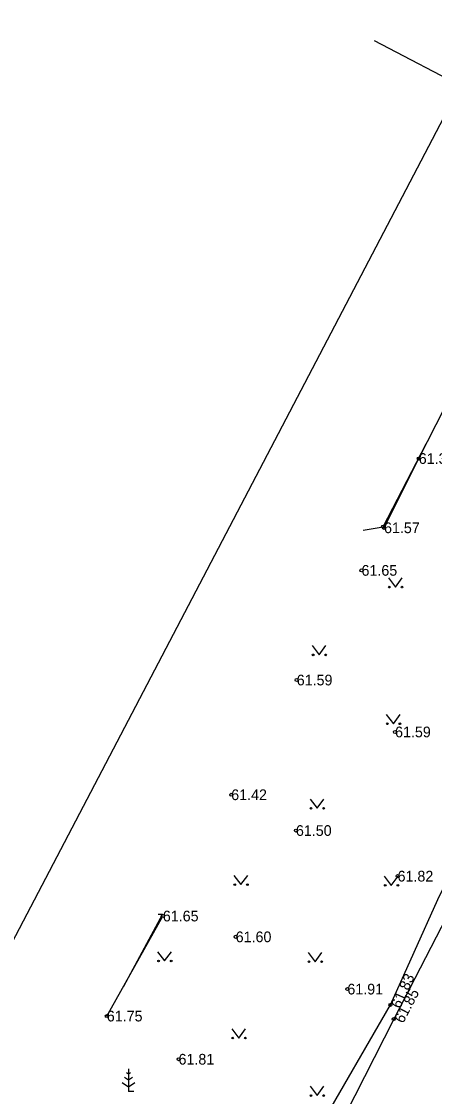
# Model space of a CAD drawing. Extents: x 643039 to 644433, y 6455517 to 6456148.
# Drawn here: x 643334 to 643361, y 6455966.9 to 6456037.3 of the extents above; entities that cross this region are included whole.
import ezdxf

# ---------------------------------------------------------------- set-up
doc = ezdxf.new("R2010")
doc.units = 0
for name, color, linetype in [('AED', 7, 'Continuous'), ('HALJASTUS', 7, 'Continuous'), ('KORGUS', 7, 'Continuous'), ('KORGUS-EH2000', 7, 'Continuous'), ('MOOTPIIR', 7, 'Continuous'), ('PUU', 7, 'Continuous'), ('TEE', 7, 'Continuous')]:
    doc.layers.add(name, color=color, linetype=linetype)

msp = doc.modelspace()

# ---------------------------------------------------------------- linework, layer by layer
at = {"layer": 'AED'}
for points in [[(643357.73, 6456004.149), (643360.007, 6456008.688), (643363.449, 6456015.413), (643366.857, 6456021.782), (643370.675, 6456029.115), (643363.386, 6456032.777), (643357.102, 6456036.049)], [(643356.367, 6456004.003), (643357.666, 6456004.22), (643360.498, 6456009.647)], [(643339.549, 6455972.16), (643343.224, 6455978.714)], [(643342.925, 6455978.838), (643343.211, 6455978.839), (643340.642, 6455974.11)]]:
    msp.add_lwpolyline(points, dxfattribs=at)
at = {"layer": 'HALJASTUS'}
for p, q in [((643358.014, 6456000.871), (643358.478, 6456000.265)), ((643358.478, 6456000.265), (643358.923, 6456000.871)), ((643353.014, 6455996.429), (643353.478, 6455995.822)), ((643353.478, 6455995.822), (643353.923, 6455996.429)), ((643357.879, 6455991.916), (643358.343, 6455991.309)), ((643358.343, 6455991.309), (643358.788, 6455991.916)), ((643352.879, 6455986.38), (643353.343, 6455985.773)), ((643353.343, 6455985.773), (643353.788, 6455986.38)), ((643347.879, 6455981.38), (643348.343, 6455980.773)), ((643348.343, 6455980.773), (643348.788, 6455981.38)), ((643357.744, 6455981.33), (643358.207, 6455980.724)), ((643358.207, 6455980.724), (643358.653, 6455981.33)), ((643342.879, 6455976.38), (643343.343, 6455975.773)), ((643343.343, 6455975.773), (643343.788, 6455976.38)), ((643352.744, 6455976.33), (643353.207, 6455975.724)), ((643353.207, 6455975.724), (643353.653, 6455976.33)), ((643347.744, 6455971.33), (643348.207, 6455970.724)), ((643348.207, 6455970.724), (643348.653, 6455971.33)), ((643352.882, 6455967.564), (643353.345, 6455966.957)), ((643353.345, 6455966.957), (643353.791, 6455967.564))]:
    msp.add_line(p, q, dxfattribs=at)
for centre in [(643358.077, 6456000.265), (643358.906, 6456000.265), (643353.077, 6455995.822), (643353.906, 6455995.822), (643357.942, 6455991.309), (643358.77, 6455991.309), (643352.942, 6455985.773), (643353.77, 6455985.773), (643347.942, 6455980.773), (643348.77, 6455980.773), (643357.806, 6455980.724), (643358.635, 6455980.724), (643342.942, 6455975.773), (643343.77, 6455975.773), (643352.806, 6455975.724), (643353.635, 6455975.724), (643347.806, 6455970.724), (643348.635, 6455970.724), (643352.944, 6455966.957), (643353.773, 6455966.957)]:
    msp.add_circle(centre, 0.055, dxfattribs=at)
at = {"layer": 'KORGUS'}
msp.add_circle((643357.666, 6456004.22), 0.1, dxfattribs=at)
at = {"layer": 'KORGUS-EH2000'}
for centre in [(643360.007, 6456008.688), (643357.73, 6456004.149), (643356.253, 6456001.36), (643352.004, 6455994.176), (643358.453, 6455990.775), (643347.709, 6455986.66), (643351.951, 6455984.315), (643358.619, 6455981.328), (643343.224, 6455978.714), (643348.002, 6455977.352), (643355.324, 6455973.928), (643358.151, 6455972.894), (643339.549, 6455972.16), (643358.363, 6455971.963), (643344.253, 6455969.333)]:
    msp.add_circle(centre, 0.1, dxfattribs=at)
at = {"layer": 'MOOTPIIR'}
msp.add_lwpolyline([(643254.027, 6455825.608), (643379.387, 6456064.904), (643388.594, 6456081.774), (643413.818, 6456111.231), (643590.418, 6456028.265), (643318.074, 6455814.482)], close=True, dxfattribs=at)
at = {"layer": 'PUU'}
for p, q in [((643340.97, 6455968.711), (643340.97, 6455967.211)), ((643340.97, 6455967.961), (643340.703, 6455968.139)), ((643340.97, 6455968.361), (643340.846, 6455968.444)), ((643341.094, 6455968.444), (643340.97, 6455968.361)), ((643341.237, 6455968.139), (643340.97, 6455967.961)), ((643340.546, 6455967.8), (643340.97, 6455967.518)), ((643340.97, 6455967.518), (643341.394, 6455967.8)), ((643341.33, 6455967.211), (643340.97, 6455967.211))]:
    msp.add_line(p, q, dxfattribs=at)
at = {"layer": 'TEE'}
for points in [[(643336.232, 6455966.105), (643337.514, 6455965.735), (643343.123, 6455963.05), (643348.249, 6455960.68), (643349.767, 6455960.521), (643351.232, 6455961.672), (643353.462, 6455964.782), (643358.151, 6455972.894), (643361.267, 6455979.807), (643364.824, 6455987.016), (643368.721, 6455994.527), (643372.445, 6456001.554), (643376.185, 6456008.814), (643379.706, 6456015.683), (643383.369, 6456022.855), (643387.202, 6456029.596), (643389.7, 6456033.889)], [(643389.847, 6456033.764), (643388.219, 6456028.941), (643385.023, 6456021.987), (643381.228, 6456014.812), (643377.585, 6456008.174), (643373.632, 6456000.783), (643369.95, 6455993.854), (643365.957, 6455986.422), (643362.181, 6455979.316), (643358.363, 6455971.963), (643354.522, 6455964.413)]]:
    msp.add_lwpolyline(points, dxfattribs=at)

# ---------------------------------------------------------------- texts
at = {"layer": 'KORGUS-EH2000'}
for s, p in [('61.38', (643360.007, 6456008.338)), ('61.57', (643357.73, 6456003.799)), ('61.65', (643356.253, 6456001.01)), ('61.59', (643352.004, 6455993.826)), ('61.59', (643358.453, 6455990.425)), ('61.42', (643347.709, 6455986.31)), ('61.50', (643351.951, 6455983.965)), ('61.82', (643358.619, 6455980.978)), ('61.65', (643343.224, 6455978.364)), ('61.60', (643348.002, 6455977.002)), ('61.91', (643355.324, 6455973.578)), ('61.75', (643339.549, 6455971.81)), ('61.81', (643344.253, 6455968.983))]:
    msp.add_text(s, height=0.7, dxfattribs=at).set_placement(p)
for s, rotation, p in [('61.83', 65.73677, (643358.789, 6455972.606)), ('61.85', 62.55968, (643358.984, 6455971.64))]:
    msp.add_text(s, height=0.7, rotation=rotation, dxfattribs=at).set_placement(p)

doc.saveas('drawing.dxf')
